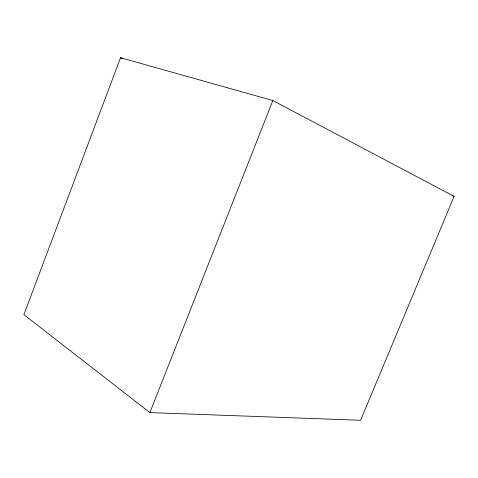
<?xml version="1.0" encoding="UTF-8"?>
<svg xmlns="http://www.w3.org/2000/svg" width="478" height="478" viewBox="0 0 478 478"><rect width="100%" height="100%" fill="white"/><g stroke="black" fill="none" stroke-linecap="round" stroke-linejoin="round"><path stroke-width="0.72" d="M120.54 57.713L23.9 314.679L149.889 412.592L360.609 420.287L454.1 196.386L272.836 100.547L120.54 57.713L122.553 58.68M149.889 412.592L272.836 100.547M452.678 195.926L454.1 196.386"/></g></svg>
